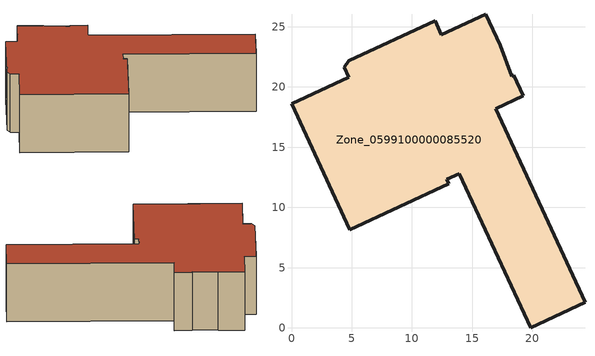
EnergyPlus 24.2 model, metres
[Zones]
Zone_0599100000085520
 floor ground (C_G): 19.25,19.25 16.96,18.2 24.36,2.11 19.84,0 13.91,12.8 12.88,12.33 13.05,11.95 4.83,8.14 0,18.6 4.77,20.8 4.38,21.63 4.76,22.19 11.92,25.48 12.45,24.35 16.12,26.04 17.31,23.47 18.27,20.9 18.45,20.98 z0
 wall outside (C_F): 16.12,26.04 12.45,24.35 11.92,25.48 4.76,22.19 4.38,21.63 4.77,20.8 0,18.6 4.83,8.14 13.05,11.95 12.88,12.33 13.91,12.8 19.84,0 24.36,2.11 16.96,18.2 19.25,19.25 18.45,20.98 18.27,20.9 17.31,23.47 16.12,26.04 z0:6.74
 roof outside (C_R): 16.96,18.2 19.25,19.25 18.45,20.98 18.27,20.9 17.31,23.47 16.12,26.04 12.45,24.35 11.92,25.48 4.76,22.19 4.38,21.63 4.77,20.8 0,18.6 4.83,8.14 13.05,11.95 12.88,12.33 13.91,12.8 19.84,0 24.36,2.11 z6.74
[BUILDING]
Pand.0599100000085520: North Axis=0; Terrain=City; Loads Convergence Tolerance Value=0.04; Temperature Convergence Tolerance Value=0.4; Solar Distribution=FullExterior; Maximum Number of Warmup Days=25; Minimum Number of Warmup Days=1
[Site:Location]
Rotterdam.The.Hague.AP_ZH_NLD Design_Conditions: Latitude=51.96; Longitude=4.45; Time Zone=1; Elevation=-4.5
[SITE:GROUNDTEMPERATURE:BUILDINGSURFACE]
18, 18, 18, 18, 18, 18, 18, 18, 18, 18, 18, 18
[MATERIAL] Thermal Absorptance=0.9; Solar Absorptance=0.7; Visible Absorptance=0.7
Name | Roughness | Thickness | Conductivity | Density | Specific Heat
G.D.1965 | MediumSmooth | 0.15 | 1 | 540 | 1210
F.D.1965 | Rough | 0.3 | 0.857143 | 1920 | 840
R.D.1965 | MediumRough | 0.2 | 0.08 | 1500 | 1000
[CONSTRUCTION]
C_G: G.D.1965
C_F: F.D.1965
C_R: R.D.1965
[ZONE]
Zone_0599100000085520: Type=1; Multiplier=1; Ceiling Height=Autocalculate; Volume=Autocalculate; Floor Area=autocalculate; Part of Total Floor Area=Yes
[ZONEINFILTRATION:DESIGNFLOWRATE]
Infil_Zone_0599100000085520: Zone or ZoneList or Space or SpaceList=Zone_0599100000085520; Schedule=AlwaysOn; Design Flow Rate Calculation Method=Flow/Area; Flow Rate per Floor Area=0.0042; Constant Term Coefficient=1; Temperature Term Coefficient=0; Velocity Term Coefficient=0; Velocity Squared Term Coefficient=0
[HVACTEMPLATE:ZONE:IDEALLOADSAIRSYSTEM]
Zone_0599100000085520: Maximum Heating Supply Air Temperature=50; Minimum Cooling Supply Air Temperature=13; Maximum Heating Supply Air Humidity Ratio=0.0156; Minimum Cooling Supply Air Humidity Ratio=0.0077; Heating Limit=NoLimit; Cooling Limit=NoLimit; Dehumidification Control Type=ConstantSensibleHeatRatio; Cooling Sensible Heat Ratio=0.7; Dehumidification Setpoint=60; Humidification Control Type=None; Humidification Setpoint=30; Outdoor Air Method=None; Outdoor Air Flow Rate per Person=0.00944; Outdoor Air Flow Rate per Zone Floor Area=0; Outdoor Air Flow Rate per Zone=0; Demand Controlled Ventilation Type=None; Outdoor Air Economizer Type=NoEconomizer; Heat Recovery Type=None; Sensible Heat Recovery Effectiveness=0.7; Latent Heat Recovery Effectiveness=0.65
[ZONECONTROL:THERMOSTAT]
ThermostatControl_Zone_0599100000085520: Zone or ZoneList=Zone_0599100000085520; Control Type Schedule=DualSetpointControlType; Control 1=Thermostat_Zone_0599100000085520; Temperature Difference Between Cutout And Setpoint=0
[THERMOSTATSETPOINT:DUALSETPOINT]
Thermostat_Zone_0599100000085520: Heating Setpoint Temperature Schedule=HeatingSetpoint_Zone_0599100000085520; Cooling Setpoint Temperature Schedule=CoolingSetpoint_Zone_0599100000085520
[SCHEDULE:COMPACT]
HeatingSetpoint_Zone_0599100000085520: Through: 12/31, For: AllDays, Until: 24:00, 21
CoolingSetpoint_Zone_0599100000085520: Through: 12/31, For: AllDays, Until: 24:00, 24
DualSetpointControlType: Through: 12/31, For: AllDays, Until: 24:00, 4
AlwaysOn: Through: 12/31, For: AllDays, Until: 24:00, 1
